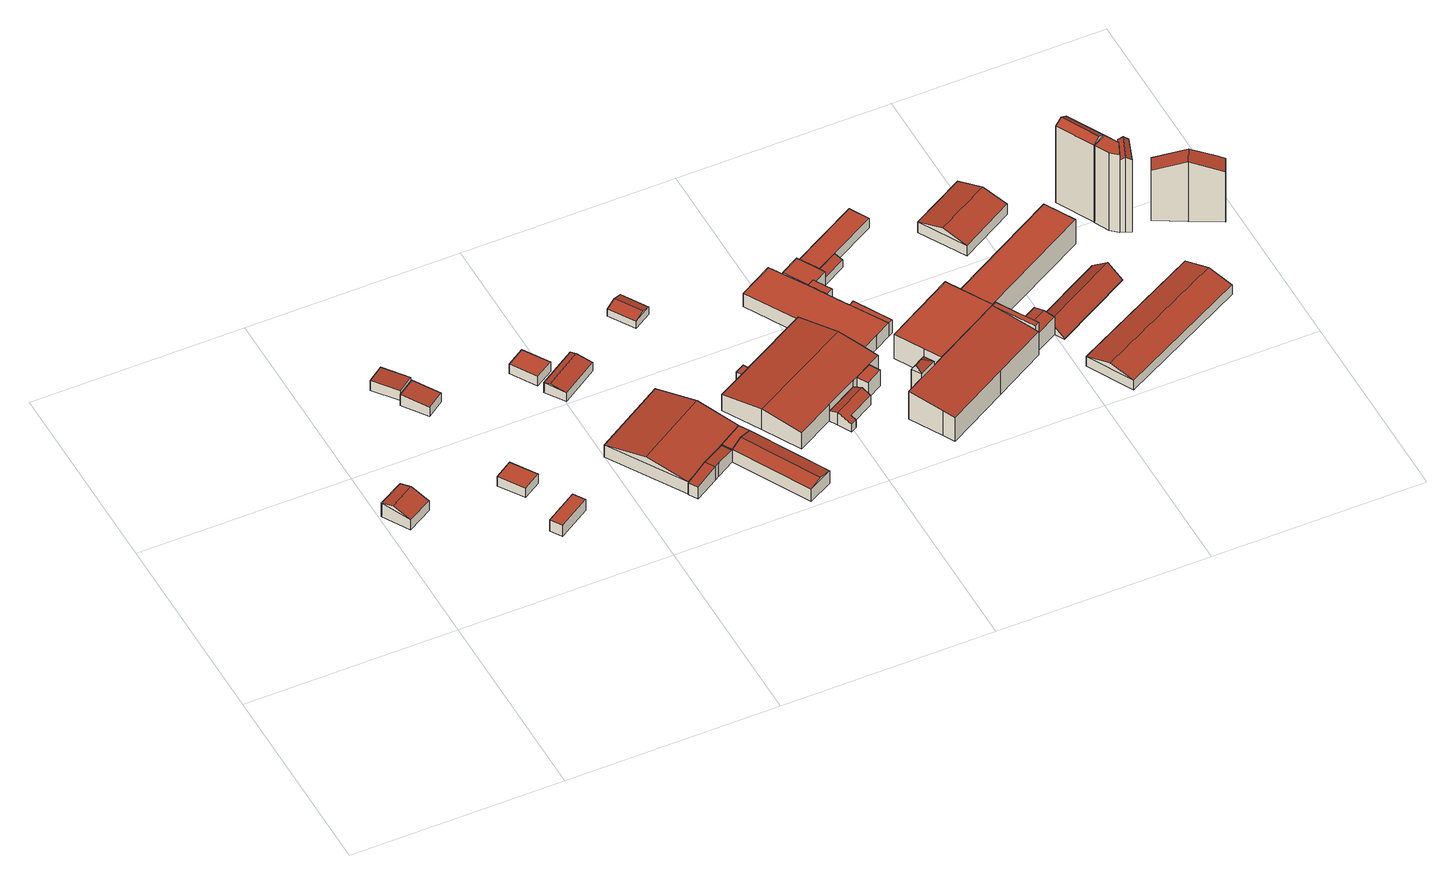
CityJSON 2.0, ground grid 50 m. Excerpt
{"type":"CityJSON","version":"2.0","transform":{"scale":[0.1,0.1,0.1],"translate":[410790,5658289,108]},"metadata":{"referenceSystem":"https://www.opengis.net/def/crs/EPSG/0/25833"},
"CityObjects":{
"building1":{"type":"Building","attributes":{"Dachtyp_tdc":"tdcGableRoof","Gemeindeschluessel":14612000,"Dachneigung":21.42,"QualitaetDacherkennung":68,"Geometrietyp2DReferenz":"3000","measuredHeight":4.46,"function":"31001_9998","roofType":"3100"},"geometry":[{"type":"Solid","lod":"2","boundaries":[[[[0,1,2,3]],[[1,4,5,2]],[[4,6,7,5]],[[6,0,3,7]],[[4,1,8]],[[0,6,9]],[[1,0,9,8]],[[6,4,8,9]],[[3,2,5,7]]]],"semantics":{"surfaces":[{"type":"WallSurface"},{"type":"RoofSurface"},{"type":"GroundSurface"}],"values":[[0,0,0,0,0,0,1,1,2]]}}]},
"building2":{"type":"Building","attributes":{"Gemeindeschluessel":14612000,"Dachtyp_tdc":"tdcPolyFlatRoof","Dachneigung":4.39,"QualitaetDacherkennung":67,"Geometrietyp2DReferenz":"3000","measuredHeight":2.83,"function":"31001_9998","roofType":"2100"},"geometry":[{"type":"Solid","lod":"2","boundaries":[[[[10,11,12,13]],[[11,14,15,12]],[[14,16,17,15]],[[16,10,13,17]],[[16,14,11,10]],[[13,12,15,17]]]],"semantics":{"surfaces":[{"type":"WallSurface"},{"type":"RoofSurface"},{"type":"GroundSurface"}],"values":[[0,0,0,0,1,2]]}}]},
"building3":{"type":"Building","attributes":{"Dachtyp_tdc":"tdcPolyFlatRoof","Gemeindeschluessel":14612000,"Dachneigung":0,"QualitaetDacherkennung":80,"Geometrietyp2DReferenz":"3000","measuredHeight":2.68,"function":"31001_9998","roofType":"1000"},"geometry":[{"type":"Solid","lod":"2","boundaries":[[[[18,19,20,21]],[[19,22,23,20]],[[22,24,25,23]],[[24,18,21,25]],[[24,22,19,18]],[[21,20,23,25]]]],"semantics":{"surfaces":[{"type":"WallSurface"},{"type":"RoofSurface"},{"type":"GroundSurface"}],"values":[[0,0,0,0,1,2]]}}]},
"building4":{"type":"Building","attributes":{"Dachtyp_tdc":"tdcPolyFlatRoof","Gemeindeschluessel":14612000,"Dachneigung":0,"QualitaetDacherkennung":64,"Geometrietyp2DReferenz":"3000","measuredHeight":3.14,"function":"31001_9998","roofType":"1000"},"geometry":[{"type":"Solid","lod":"2","boundaries":[[[[26,27,28,29]],[[27,30,31,28]],[[30,32,33,31]],[[32,26,29,33]],[[32,30,27,26]],[[29,28,31,33]]]],"semantics":{"surfaces":[{"type":"WallSurface"},{"type":"RoofSurface"},{"type":"GroundSurface"}],"values":[[0,0,0,0,1,2]]}}]},
"building5":{"type":"Building","attributes":{"Dachtyp_tdc":"tdcPolyFlatRoof","Gemeindeschluessel":14612000,"Dachneigung":4.25,"QualitaetDacherkennung":68,"Geometrietyp2DReferenz":"3000","measuredHeight":3.08,"function":"31001_9998","roofType":"2100"},"geometry":[{"type":"Solid","lod":"2","boundaries":[[[[34,35,36,37]],[[35,38,39,36]],[[38,40,41,39]],[[40,34,37,41]],[[40,38,35,34]],[[37,36,39,41]]]],"semantics":{"surfaces":[{"type":"WallSurface"},{"type":"RoofSurface"},{"type":"GroundSurface"}],"values":[[0,0,0,0,1,2]]}}]},
"building6":{"type":"Building","attributes":{"Dachtyp_tdc":"tdcPolyFlatRoof","Gemeindeschluessel":14612000,"Dachneigung":0,"QualitaetDacherkennung":83,"Geometrietyp2DReferenz":"3000","measuredHeight":2.75,"function":"31001_9998","roofType":"1000"},"geometry":[{"type":"Solid","lod":"2","boundaries":[[[[42,43,44,45]],[[43,46,47,44]],[[46,48,49,47]],[[48,42,45,49]],[[48,46,43,42]],[[45,44,47,49]]]],"semantics":{"surfaces":[{"type":"WallSurface"},{"type":"RoofSurface"},{"type":"GroundSurface"}],"values":[[0,0,0,0,1,2]]}}]},
"building7":{"type":"Building","attributes":{"Dachtyp_tdc":"tdcGableRoof","Gemeindeschluessel":14612000,"Dachneigung":10.16,"QualitaetDacherkennung":65,"Geometrietyp2DReferenz":"3000","measuredHeight":3.21,"function":"31001_9998","roofType":"3100"},"geometry":[{"type":"Solid","lod":"2","boundaries":[[[[50,51,52,53]],[[51,54,55,52]],[[54,56,57,55]],[[56,50,53,57]],[[54,51,58]],[[50,56,59]],[[51,50,59,58]],[[56,54,58,59]],[[53,52,55,57]]]],"semantics":{"surfaces":[{"type":"WallSurface"},{"type":"RoofSurface"},{"type":"GroundSurface"}],"values":[[0,0,0,0,0,0,1,1,2]]}}]},
"building8":{"type":"Building","attributes":{"Gemeindeschluessel":14612000,"Dachneigung":84.76,"Dachorientierung":-30.55,"MittlereTraufHoehe":112.85,"QualitaetDacherkennung":71,"ObjektHoehe":4.01,"BodenHoehe":109.2,"Geometrietyp2DReferenz":"3000","AbsoluteHoehe":113.22,"Dachflaeche":34.8,"measuredHeight":4.01,"function":"31001_9998","roofType":"3100","storeysAboveGround":1},"geometry":[{"type":"MultiSurface","lod":"2","boundaries":[[[60,61,62,63]],[[61,64,65,62]],[[64,66,67,65]],[[66,68,69,67]],[[68,70,71,69]],[[70,72,73,71]],[[72,60,63,73]],[[66,64,61,60]],[[60,72,70,68,66]],[[63,62,65,67,69,71,73]]],"semantics":{"surfaces":[{"type":"WallSurface"},{"type":"RoofSurface"},{"type":"GroundSurface"}],"values":[0,0,0,0,0,0,0,1,1,2]}}]},
"building9":{"type":"Building","attributes":{"Gemeindeschluessel":14612000,"Dachneigung":79.47,"Dachorientierung":58.63,"MittlereTraufHoehe":112.81,"QualitaetDacherkennung":98,"ObjektHoehe":5.44,"BodenHoehe":109.29,"Geometrietyp2DReferenz":"3000","AbsoluteHoehe":114.72,"Dachflaeche":415.27,"measuredHeight":5.44,"function":"31001_9998","roofType":"3100","storeysAboveGround":2},"children":["building9-1"],"geometry":[{"type":"MultiSurface","lod":"2","boundaries":[[[74,75,76,77]],[[75,78,79,76]],[[78,80,81,79]],[[75,74,82]],[[80,78,83]],[[74,84,80,83,82]],[[78,75,82,83]],[[81,85,77,76,79]],[[77,85,84,74]],[[85,81,80,84]]],"semantics":{"surfaces":[{"type":"WallSurface"},{"type":"RoofSurface"},{"type":"GroundSurface"},{"type":"ClosureSurface","isClosure":"1","QuelleClosure":"LoD2WallSurface"}],"values":[0,0,0,0,0,1,1,2,0,3]}}]},
"building9-1":{"type":"BuildingPart","attributes":{"Dachneigung":90,"Dachorientierung":0,"MittlereTraufHoehe":112.83,"QualitaetDacherkennung":99,"BodenHoehe":109.29,"ObjektTeilHoehe":3.54,"Geometrietyp2DReferenz":"3000","AbsoluteHoehe":112.83,"Dachflaeche":17.59,"measuredHeight":3.54,"roofType":"1000","storeysAboveGround":1},"parents":["building9"],"geometry":[{"type":"MultiSurface","lod":"2","boundaries":[[[86,87,81,80]],[[86,88,89,87]],[[88,84,85,89]],[[84,88,86,80]],[[81,87,89,85]],[[81,85,84,80]]],"semantics":{"surfaces":[{"type":"WallSurface"},{"type":"RoofSurface"},{"type":"GroundSurface"},{"type":"ClosureSurface","isClosure":"1","QuelleClosure":"LoD2WallSurface"}],"values":[0,0,0,1,2,3]}}]},
"building10":{"type":"Building","attributes":{"Gemeindeschluessel":14612000,"Dachneigung":75.89,"Dachorientierung":-27.87,"MittlereTraufHoehe":112.79,"QualitaetDacherkennung":98,"ObjektHoehe":4.41,"BodenHoehe":109.22,"Geometrietyp2DReferenz":"3000","AbsoluteHoehe":113.63,"Dachflaeche":141.46,"measuredHeight":4.41,"function":"31001_9998","roofType":"3100","storeysAboveGround":1},"geometry":[{"type":"MultiSurface","lod":"2","boundaries":[[[86,90,91,92]],[[90,93,94,91]],[[93,88,71,94]],[[88,86,92,71]],[[93,90,95]],[[86,88,96]],[[90,86,96,95]],[[88,93,95,96]],[[92,91,94,71]]],"semantics":{"surfaces":[{"type":"WallSurface"},{"type":"RoofSurface"},{"type":"GroundSurface"}],"values":[0,0,0,0,0,0,1,1,2]}}]},
"building11":{"type":"Building","attributes":{"Dachtyp_tdc":"tdcGableRoof","Gemeindeschluessel":14612000,"Dachneigung":16.04,"QualitaetDacherkennung":83,"Geometrietyp2DReferenz":"3000","measuredHeight":2.86,"function":"31001_9998","roofType":"3100"},"geometry":[{"type":"Solid","lod":"2","boundaries":[[[[97,98,99,100]],[[98,101,102,99]],[[101,103,104,102]],[[103,97,100,104]],[[101,98,105]],[[97,103,106]],[[98,97,106,105]],[[103,101,105,106]],[[100,99,102,104]]]],"semantics":{"surfaces":[{"type":"WallSurface"},{"type":"RoofSurface"},{"type":"GroundSurface"}],"values":[[0,0,0,0,0,0,1,1,2]]}}]},
"building12":{"type":"Building","attributes":{"Gemeindeschluessel":14612000,"Dachneigung":90,"Dachorientierung":0,"MittlereTraufHoehe":112.64,"QualitaetDacherkennung":89,"ObjektHoehe":2.73,"BodenHoehe":109.91,"Geometrietyp2DReferenz":"3000","AbsoluteHoehe":112.64,"Dachflaeche":5.22,"measuredHeight":2.73,"function":"31001_9998","roofType":"1000","storeysAboveGround":1},"geometry":[{"type":"MultiSurface","lod":"2","boundaries":[[[107,108,109,110]],[[108,111,112,109]],[[111,113,114,112]],[[113,107,110,114]],[[113,111,108,107]],[[110,109,112,114]]],"semantics":{"surfaces":[{"type":"WallSurface"},{"type":"RoofSurface"},{"type":"GroundSurface"}],"values":[0,0,0,0,1,2]}}]},
"building13":{"type":"Building","attributes":{"Gemeindeschluessel":14612000,"Dachneigung":81.85,"Dachorientierung":60.87,"MittlereTraufHoehe":114.3,"QualitaetDacherkennung":86,"ObjektHoehe":6.07,"BodenHoehe":109.47,"Geometrietyp2DReferenz":"3000","AbsoluteHoehe":115.54,"Dachflaeche":571.09,"measuredHeight":6.07,"function":"31001_9998","roofType":"3100","storeysAboveGround":2},"children":["building13-1","building13-2"],"geometry":[{"type":"MultiSurface","lod":"2","boundaries":[[[115,116,117,118]],[[116,119,120,117]],[[119,121,122,120]],[[121,123,124,122]],[[123,125,126,124]],[[125,127,128,126]],[[127,129,130,128]],[[129,131,132,130]],[[131,133,134,132]],[[133,135,136,134]],[[137,138,139,140]],[[138,141,139]],[[142,115,118,143,144]],[[129,127,125,123,121,119]],[[119,116,115,142,138,137,135,133,131,129]],[[118,117,120,122,124,126,128,130,132,134,136,140,139,143]],[[135,137,140,136]],[[144,141,138,142]],[[144,143,139,141]]],"semantics":{"surfaces":[{"type":"WallSurface"},{"type":"RoofSurface"},{"type":"GroundSurface"},{"type":"ClosureSurface","isClosure":"1","QuelleClosure":"LoD2WallSurface"}],"values":[0,0,0,0,0,0,0,0,0,0,0,0,0,1,1,2,3,0,3]}}]},
"building13-1":{"type":"BuildingPart","attributes":{"Dachneigung":90,"Dachorientierung":0,"MittlereTraufHoehe":114.1,"QualitaetDacherkennung":50,"BodenHoehe":109.47,"ObjektTeilHoehe":4.63,"Geometrietyp2DReferenz":"3000","AbsoluteHoehe":114.1,"Dachflaeche":13.24,"measuredHeight":4.63,"roofType":"1000","storeysAboveGround":2},"parents":["building13"],"geometry":[{"type":"MultiSurface","lod":"2","boundaries":[[[145,137,140,146]],[[135,147,148,136]],[[147,145,146,148]],[[147,135,137,145]],[[146,140,136,148]],[[137,135,136,140]]],"semantics":{"surfaces":[{"type":"WallSurface"},{"type":"RoofSurface"},{"type":"GroundSurface"},{"type":"ClosureSurface","isClosure":"1","QuelleClosure":"LoD2WallSurface"}],"values":[0,0,0,1,2,3]}}]},
"building13-2":{"type":"BuildingPart","attributes":{"Dachneigung":67.12,"Dachorientierung":60.88,"MittlereTraufHoehe":112.37,"QualitaetDacherkennung":26,"BodenHoehe":109.47,"ObjektTeilHoehe":3.75,"Geometrietyp2DReferenz":"3000","AbsoluteHoehe":113.22,"Dachflaeche":44.62,"measuredHeight":3.75,"roofType":"3100","storeysAboveGround":1},"parents":["building13"],"geometry":[{"type":"MultiSurface","lod":"2","boundaries":[[[149,150,151,152]],[[150,153,154,151]],[[153,155,156,154]],[[155,157,118,156]],[[157,144,143,118]],[[141,158,159,139]],[[158,160,161,159]],[[160,149,152,161]],[[158,141,144,157,155]],[[155,153,150,149,160,158]],[[152,151,154,156,118,143,139,159,161]],[[139,143,144,141]]],"semantics":{"surfaces":[{"type":"WallSurface"},{"type":"RoofSurface"},{"type":"GroundSurface"},{"type":"ClosureSurface","isClosure":"1","QuelleClosure":"LoD2WallSurface"}],"values":[0,0,0,0,0,0,0,0,1,1,2,3]}}]},
"building14":{"type":"Building","attributes":{"Gemeindeschluessel":14612000,"Dachneigung":90,"Dachorientierung":0,"MittlereTraufHoehe":113.29,"QualitaetDacherkennung":95,"ObjektHoehe":3.85,"BodenHoehe":109.43,"Geometrietyp2DReferenz":"3000","AbsoluteHoehe":113.29,"Dachflaeche":287.77,"measuredHeight":3.85,"function":"31001_9998","roofType":"1000","storeysAboveGround":1},"children":["building14-1"],"geometry":[{"type":"MultiSurface","lod":"2","boundaries":[[[162,163,164,165]],[[163,166,167,164]],[[166,168,169,167]],[[168,170,171,169]],[[170,172,173,171]],[[172,174,175,173]],[[176,177,178,179]],[[177,162,165,178]],[[177,176,174,172,170,168,166,163,162]],[[165,164,167,169,171,173,175,179,178]],[[174,176,179,175]]],"semantics":{"surfaces":[{"type":"WallSurface"},{"type":"RoofSurface"},{"type":"GroundSurface"},{"type":"ClosureSurface","isClosure":"1","QuelleClosure":"LoD2WallSurface"}],"values":[0,0,0,0,0,0,0,0,1,2,3]}}]},
"building14-1":{"type":"BuildingPart","attributes":{"Dachneigung":90,"Dachorientierung":0,"MittlereTraufHoehe":113.29,"QualitaetDacherkennung":100,"BodenHoehe":109.43,"ObjektTeilHoehe":3.85,"Geometrietyp2DReferenz":"3000","AbsoluteHoehe":113.29,"Dachflaeche":13.27,"measuredHeight":3.85,"roofType":"1000","storeysAboveGround":1},"parents":["building14"],"geometry":[{"type":"MultiSurface","lod":"2","boundaries":[[[174,180,181,175]],[[180,182,183,181]],[[182,176,179,183]],[[176,182,180,174]],[[175,181,183,179]],[[176,174,175,179]]],"semantics":{"surfaces":[{"type":"WallSurface"},{"type":"RoofSurface"},{"type":"GroundSurface"},{"type":"ClosureSurface","isClosure":"1","QuelleClosure":"LoD2WallSurface"}],"values":[0,0,0,1,2,3]}}]},
"building15":{"type":"Building","attributes":{"Gemeindeschluessel":14612000,"Dachneigung":35.12,"Dachorientierung":-119.36,"MittlereTraufHoehe":118.61,"QualitaetDacherkennung":39,"ObjektHoehe":10.83,"BodenHoehe":109.62,"Geometrietyp2DReferenz":"3000","AbsoluteHoehe":120.45,"Dachflaeche":19.05,"measuredHeight":10.83,"function":"31001_9998","roofType":"5000","storeysAboveGround":4},"geometry":[{"type":"MultiSurface","lod":"2","boundaries":[[[184,185,186,187]],[[185,188,189,186]],[[188,190,191,189]],[[190,184,187,191]],[[188,185,192]],[[184,190,193]],[[185,184,193,192]],[[190,188,192,193]],[[187,186,189,191]]],"semantics":{"surfaces":[{"type":"WallSurface"},{"type":"RoofSurface"},{"type":"GroundSurface"}],"values":[0,0,0,0,1,0,1,1,2]}}]},
"building16":{"type":"Building","attributes":{"Gemeindeschluessel":14612000,"Dachneigung":90,"Dachorientierung":0,"MittlereTraufHoehe":112.68,"QualitaetDacherkennung":100,"ObjektHoehe":3,"BodenHoehe":109.68,"Geometrietyp2DReferenz":"3000","AbsoluteHoehe":112.68,"Dachflaeche":19.23,"measuredHeight":3,"function":"31001_9998","roofType":"1000","storeysAboveGround":1},"geometry":[{"type":"MultiSurface","lod":"2","boundaries":[[[194,195,196,197]],[[195,198,199,196]],[[198,200,201,199]],[[200,202,203,201]],[[202,194,197,203]],[[202,200,198,195,194]],[[197,196,199,201,203]]],"semantics":{"surfaces":[{"type":"WallSurface"},{"type":"RoofSurface"},{"type":"GroundSurface"}],"values":[0,0,0,0,0,1,2]}}]},
"building17":{"type":"Building","attributes":{"Gemeindeschluessel":14612000,"Dachorientierung":0,"MittlereTraufHoehe":113.43,"ObjektHoehe":3.89,"BodenHoehe":109.54,"Geometrietyp2DReferenz":"3000","BezugspunktDach":"2000","AbsoluteHoehe":113.43,"Dachflaeche":8.33,"measuredHeight":3.89,"function":"31001_9998","storeysAboveGround":1},"geometry":[{"type":"MultiSurface","lod":"2","boundaries":[[[204,205,206,207,208]],[[208,207,209,210]],[[207,206,211,209]],[[206,205,212,211]],[[205,204,213,212]],[[204,208,210,213]],[[210,209,211,212,213]]],"semantics":{"surfaces":[{"type":"RoofSurface"},{"type":"WallSurface"},{"type":"GroundSurface"}],"values":[0,1,1,1,1,1,2]}}]},
"building18":{"type":"Building","attributes":{"Gemeindeschluessel":14612000,"Dachneigung":90,"Dachorientierung":0,"MittlereTraufHoehe":113.43,"QualitaetDacherkennung":92,"ObjektHoehe":3.88,"BodenHoehe":109.54,"Geometrietyp2DReferenz":"3000","AbsoluteHoehe":113.43,"Dachflaeche":36.39,"measuredHeight":3.88,"function":"31001_9998","roofType":"1000","storeysAboveGround":1},"geometry":[{"type":"MultiSurface","lod":"2","boundaries":[[[214,215,216,217]],[[215,218,219,216]],[[218,206,211,219]],[[206,207,209,211]],[[207,208,210,209]],[[208,220,221,210]],[[220,214,217,221]],[[220,208,207,206,218,215,214]],[[217,216,219,211,209,210,221]]],"semantics":{"surfaces":[{"type":"WallSurface"},{"type":"RoofSurface"},{"type":"GroundSurface"}],"values":[0,0,0,0,0,0,0,1,2]}}]},
"building19":{"type":"Building","attributes":{"Gemeindeschluessel":14612000,"Dachneigung":71.19,"Dachorientierung":0,"MittlereTraufHoehe":112.04,"QualitaetDacherkennung":97,"ObjektHoehe":2.88,"BodenHoehe":109.52,"Geometrietyp2DReferenz":"3000","AbsoluteHoehe":112.4,"Dachflaeche":14.19,"measuredHeight":2.88,"function":"31001_9998","roofType":"2100","storeysAboveGround":1},"geometry":[{"type":"MultiSurface","lod":"2","boundaries":[[[222,223,216,219]],[[223,224,225,216]],[[224,226,227,225]],[[226,222,219,227]],[[226,224,223,222]],[[219,216,225,227]]],"semantics":{"surfaces":[{"type":"WallSurface"},{"type":"RoofSurface"},{"type":"GroundSurface"}],"values":[0,0,0,0,1,2]}}]},
"building20":{"type":"Building","attributes":{"Gemeindeschluessel":14612000,"Dachneigung":83.67,"Dachorientierung":0,"MittlereTraufHoehe":116.95,"QualitaetDacherkennung":62,"ObjektHoehe":8.12,"BodenHoehe":109.38,"Geometrietyp2DReferenz":"3000","AbsoluteHoehe":117.5,"Dachflaeche":364.92,"measuredHeight":8.12,"function":"31001_9998","roofType":"2100","storeysAboveGround":3},"children":["building20-1","building20-2"],"geometry":[{"type":"MultiSurface","lod":"2","boundaries":[[[228,229,230,231]],[[229,232,233,230]],[[232,234,235,233]],[[234,236,237,235]],[[236,238,239,237]],[[238,240,241,239]],[[240,242,243,241]],[[242,244,245,243]],[[246,247,248,249]],[[247,228,231,248]],[[247,246,244,242,240,238,236,234,232,229,228]],[[231,230,233,235,237,239,241,243,245,249,248]],[[246,249,245,244]]],"semantics":{"surfaces":[{"type":"WallSurface"},{"type":"RoofSurface"},{"type":"GroundSurface"},{"type":"ClosureSurface","isClosure":"1","QuelleClosure":"LoD2WallSurface"}],"values":[0,0,0,0,0,0,0,0,0,0,1,2,3]}}]},
"building20-1":{"type":"BuildingPart","attributes":{"Dachneigung":90,"Dachorientierung":0,"MittlereTraufHoehe":117.5,"QualitaetDacherkennung":96,"BodenHoehe":109.38,"ObjektTeilHoehe":8.12,"Geometrietyp2DReferenz":"3000","AbsoluteHoehe":117.5,"Dachflaeche":12.71,"measuredHeight":8.12,"roofType":"1000","storeysAboveGround":3},"parents":["building20"],"geometry":[{"type":"MultiSurface","lod":"2","boundaries":[[[244,250,251,245]],[[250,252,253,251]],[[252,254,253]],[[255,256,246,249,257,258]],[[256,255,252,250,244]],[[245,251,253,259,257,249]],[[258,260,254,252,255]],[[258,257,259,260]],[[259,253,254,260]],[[244,246,256]],[[244,245,249,246]]],"semantics":{"surfaces":[{"type":"WallSurface"},{"type":"RoofSurface"},{"type":"GroundSurface"},{"type":"ClosureSurface","isClosure":"1","QuelleClosure":"LoD2WallSurface"}],"values":[0,0,0,0,1,2,0,3,3,0,3]}}]},
"building20-2":{"type":"BuildingPart","attributes":{"Dachneigung":75.77,"Dachorientierung":-118.98,"MittlereTraufHoehe":114.58,"QualitaetDacherkennung":100,"BodenHoehe":109.38,"ObjektTeilHoehe":5.66,"Geometrietyp2DReferenz":"3000","AbsoluteHoehe":115.04,"Dachflaeche":30.92,"measuredHeight":5.66,"roofType":"3100","storeysAboveGround":2},"parents":["building20"],"geometry":[{"type":"MultiSurface","lod":"2","boundaries":[[[254,261,262,253]],[[261,263,264,262]],[[263,265,266,264]],[[265,258,257,266]],[[260,258,265,263]],[[263,261,254,260]],[[257,259,253,262,264,266]],[[259,257,258,260]],[[259,260,254,253]]],"semantics":{"surfaces":[{"type":"WallSurface"},{"type":"RoofSurface"},{"type":"GroundSurface"},{"type":"ClosureSurface","isClosure":"1","QuelleClosure":"LoD2WallSurface"}],"values":[0,0,0,0,1,1,2,3,3]}}]},
"building21":{"type":"Building","attributes":{"Gemeindeschluessel":14612000,"Dachneigung":90,"Dachorientierung":0,"MittlereTraufHoehe":116.41,"QualitaetDacherkennung":91,"ObjektHoehe":6.99,"BodenHoehe":109.42,"Geometrietyp2DReferenz":"3000","AbsoluteHoehe":116.41,"Dachflaeche":239.99,"measuredHeight":6.99,"function":"31001_9998","roofType":"1000","storeysAboveGround":2},"geometry":[{"type":"MultiSurface","lod":"2","boundaries":[[[267,268,269,270]],[[268,271,272,269]],[[271,273,251,272]],[[273,274,243,251]],[[274,275,241,243]],[[275,276,277,241]],[[276,278,279,277]],[[278,267,270,279]],[[278,276,275,274,273,271,268,267]],[[270,269,272,251,243,241,277,279]]],"semantics":{"surfaces":[{"type":"WallSurface"},{"type":"RoofSurface"},{"type":"GroundSurface"}],"values":[0,0,0,0,0,0,0,0,1,2]}}]},
"building22":{"type":"Building","attributes":{"Gemeindeschluessel":14612000,"Dachneigung":90,"Dachorientierung":0,"MittlereTraufHoehe":112.37,"QualitaetDacherkennung":92,"ObjektHoehe":2.8,"BodenHoehe":109.57,"Geometrietyp2DReferenz":"3000","AbsoluteHoehe":112.37,"Dachflaeche":96,"measuredHeight":2.8,"function":"31001_9998","roofType":"1000","storeysAboveGround":1},"geometry":[{"type":"MultiSurface","lod":"2","boundaries":[[[280,281,282,283]],[[281,284,285,282]],[[284,224,286,285]],[[224,223,287,286]],[[223,280,283,287]],[[223,224,284,281,280]],[[283,282,285,286,287]]],"semantics":{"surfaces":[{"type":"WallSurface"},{"type":"RoofSurface"},{"type":"GroundSurface"}],"values":[0,0,0,0,0,1,2]}}]},
"building23":{"type":"Building","attributes":{"Gemeindeschluessel":14612000,"Dachneigung":90,"Dachorientierung":0,"MittlereTraufHoehe":116.41,"QualitaetDacherkennung":100,"ObjektHoehe":7.07,"BodenHoehe":109.33,"Geometrietyp2DReferenz":"3000","AbsoluteHoehe":116.41,"Dachflaeche":248.06,"measuredHeight":7.07,"function":"31001_9998","roofType":"1000","storeysAboveGround":2},"geometry":[{"type":"MultiSurface","lod":"2","boundaries":[[[288,289,290,291]],[[289,271,292,290]],[[271,268,293,292]],[[268,288,291,293]],[[268,271,289,288]],[[291,290,292,293]]],"semantics":{"surfaces":[{"type":"WallSurface"},{"type":"RoofSurface"},{"type":"GroundSurface"}],"values":[0,0,0,0,1,2]}}]},
"building24":{"type":"Building","attributes":{"Gemeindeschluessel":14612000,"Dachneigung":75.39,"Dachorientierung":-119.44,"MittlereTraufHoehe":112.63,"QualitaetDacherkennung":100,"ObjektHoehe":4.67,"BodenHoehe":109.59,"Geometrietyp2DReferenz":"3000","AbsoluteHoehe":114.25,"Dachflaeche":190.61,"measuredHeight":4.67,"function":"31001_9998","roofType":"3100","storeysAboveGround":2},"geometry":[{"type":"MultiSurface","lod":"2","boundaries":[[[294,295,296,297]],[[295,298,299,296]],[[298,300,301,299]],[[300,294,297,301]],[[298,295,302]],[[294,300,303]],[[295,294,303,302]],[[300,298,302,303]],[[297,296,299,301]]],"semantics":{"surfaces":[{"type":"WallSurface"},{"type":"RoofSurface"},{"type":"GroundSurface"}],"values":[0,0,0,0,0,0,1,1,2]}}]},
"building25":{"type":"Building","attributes":{"Gemeindeschluessel":14612000,"Dachneigung":52.56,"Dachorientierung":-118.98,"MittlereTraufHoehe":110.66,"QualitaetDacherkennung":64,"ObjektHoehe":3.19,"BodenHoehe":109.29,"Geometrietyp2DReferenz":"3000","AbsoluteHoehe":112.48,"Dachflaeche":205.79,"measuredHeight":3.19,"function":"31001_9998","roofType":"3100","storeysAboveGround":1},"geometry":[{"type":"MultiSurface","lod":"2","boundaries":[[[304,305,306,307]],[[305,308,309,306]],[[308,310,311,309]],[[310,312,313,311]],[[312,314,315,313]],[[314,316,317,315]],[[316,304,307,317]],[[305,304,316,314,312]],[[312,310,308,305]],[[307,306,309,311,313,315,317]]],"semantics":{"surfaces":[{"type":"WallSurface"},{"type":"RoofSurface"},{"type":"GroundSurface"}],"values":[0,0,0,0,0,0,0,1,1,2]}}]},
"building26":{"type":"Building","attributes":{"Gemeindeschluessel":14612000,"Dachneigung":75.06,"Dachorientierung":-117.87,"MittlereTraufHoehe":112.52,"QualitaetDacherkennung":63,"ObjektHoehe":4.46,"BodenHoehe":109.68,"Geometrietyp2DReferenz":"3000","AbsoluteHoehe":114.14,"Dachflaeche":441.15,"measuredHeight":4.46,"function":"31001_9998","roofType":"3100","storeysAboveGround":1},"geometry":[{"type":"MultiSurface","lod":"2","boundaries":[[[318,319,320,321]],[[319,322,323,320]],[[322,324,325,323]],[[324,318,321,325]],[[322,319,326]],[[318,324,327]],[[319,318,327,326]],[[324,322,326,327]],[[321,320,323,325]]],"semantics":{"surfaces":[{"type":"WallSurface"},{"type":"RoofSurface"},{"type":"GroundSurface"}],"values":[0,0,0,0,0,0,1,1,2]}}]},
"building27":{"type":"Building","attributes":{"Gemeindeschluessel":14612000,"Dachneigung":58.28,"Dachorientierung":-27.69,"MittlereTraufHoehe":131.49,"QualitaetDacherkennung":43,"ObjektHoehe":23.42,"BodenHoehe":109.18,"Geometrietyp2DReferenz":"3000","AbsoluteHoehe":132.6,"Dachflaeche":41.65,"measuredHeight":23.42,"function":"31001_9998","roofType":"3100","storeysAboveGround":8},"geometry":[{"type":"MultiSurface","lod":"2","boundaries":[[[328,329,330,331]],[[329,332,333,330]],[[332,334,335,333]],[[334,328,331,335]],[[332,329,336]],[[328,334,337]],[[329,328,337,336]],[[334,332,336,337]],[[331,330,333,335]]],"semantics":{"surfaces":[{"type":"WallSurface"},{"type":"RoofSurface"},{"type":"GroundSurface"}],"values":[0,0,0,0,0,0,1,1,2]}}]},
"building28":{"type":"Building","attributes":{"Gemeindeschluessel":14612000,"Dachneigung":90,"Dachorientierung":0,"MittlereTraufHoehe":131.49,"QualitaetDacherkennung":27,"ObjektHoehe":22.49,"BodenHoehe":109,"Geometrietyp2DReferenz":"3000","AbsoluteHoehe":131.49,"Dachflaeche":17.76,"measuredHeight":22.49,"function":"31001_9998","roofType":"1000","storeysAboveGround":7},"geometry":[{"type":"MultiSurface","lod":"2","boundaries":[[[329,338,339,340]],[[338,341,342,339]],[[341,343,344,342]],[[343,332,345,344]],[[332,329,340,345]],[[332,343,341,338,329]],[[340,339,342,344,345]]],"semantics":{"surfaces":[{"type":"WallSurface"},{"type":"RoofSurface"},{"type":"GroundSurface"}],"values":[0,0,0,0,0,1,2]}}]},
"building29":{"type":"Building","attributes":{"Gemeindeschluessel":14612000,"Dachneigung":55.6,"Dachorientierung":21.49,"MittlereTraufHoehe":130.09,"QualitaetDacherkennung":61,"ObjektHoehe":21.71,"BodenHoehe":108.98,"Geometrietyp2DReferenz":"3000","AbsoluteHoehe":130.69,"Dachflaeche":18.66,"measuredHeight":21.71,"function":"31001_9998","roofType":"3100","storeysAboveGround":7},"geometry":[{"type":"MultiSurface","lod":"2","boundaries":[[[346,347,348,349]],[[347,350,342,348]],[[350,351,339,342]],[[351,352,353,339]],[[352,354,355,353]],[[354,356,357,355]],[[356,346,349,357]],[[354,352,351,350,347]],[[347,346,356,354]],[[349,348,342,339,353,355,357]]],"semantics":{"surfaces":[{"type":"WallSurface"},{"type":"RoofSurface"},{"type":"GroundSurface"}],"values":[0,0,0,0,0,0,0,1,1,2]}}]},
"building30":{"type":"Building","attributes":{"Gemeindeschluessel":14612000,"Dachneigung":70.82,"Dachorientierung":26.83,"MittlereTraufHoehe":124.84,"QualitaetDacherkennung":15,"ObjektHoehe":17.24,"BodenHoehe":109.44,"Geometrietyp2DReferenz":"3000","AbsoluteHoehe":126.68,"Dachflaeche":64.66,"measuredHeight":17.24,"function":"31001_9998","roofType":"3100","storeysAboveGround":6},"geometry":[{"type":"MultiSurface","lod":"2","boundaries":[[[358,359,360,361]],[[359,362,363,360]],[[362,364,365,363]],[[364,366,367,365]],[[366,368,369,367]],[[368,370,371,369]],[[370,358,361,371]],[[364,362,359,358]],[[358,370,368,366,364]],[[361,360,363,365,367,369,371]]],"semantics":{"surfaces":[{"type":"WallSurface"},{"type":"RoofSurface"},{"type":"GroundSurface"}],"values":[0,0,0,0,0,0,0,1,1,2]}}]}
},
"vertices":[
[6,371,50],[67,406,50],[67,406,11],[6,371,11],[103,343,39],[103,343,11],[43,309,39],[43,309,11],[81,382,56],[21,347,56],
[226,678,51],[187,647,55],[187,647,27],[226,678,27],[144,703,55],[144,703,27],[183,733,51],[183,733,27],
[300,288,38],[262,346,38],[262,346,11],[300,288,11],[304,373,38],[304,373,11],[342,315,38],[342,315,11],
[317,150,44],[300,177,44],[300,177,12],[317,150,12],[377,225,44],[377,225,12],[394,198,44],[394,198,12],
[221,580,51],[181,637,56],[181,637,25],[221,580,25],[222,665,56],[222,665,25],[262,608,51],[262,608,25],
[428,624,49],[470,651,49],[470,651,21],[428,624,21],[508,591,49],[508,591,21],[465,565,49],[465,565,21],
[471,549,42],[560,606,42],[560,606,14],[471,549,14],[590,560,39],[590,560,14],[501,503,39],[501,503,14],[568,593,46],[479,536,46],
[675,158,52],[619,124,46],[619,124,12],[675,158,12],[606,146,46],[606,146,12],[662,181,52],[662,181,12],[718,215,46],[718,215,12],[731,192,46],[731,192,12],[687,165,51],[687,165,12],
[606,146,48],[499,322,48],[499,322,13],[606,146,13],[668,425,48],[668,425,13],[775,250,48],[775,250,13],[552,234,67],[722,337,67],[718,215,48],[718,215,13],
[789,227,48],[789,227,13],[731,192,48],[731,192,13],
[885,45,48],[885,45,12],[789,227,12],[826,13,48],[826,13,12],[856,29,56],[760,210,56],
[727,634,34],[690,694,34],[690,694,13],[727,634,13],[733,720,35],[733,720,13],[769,660,35],[769,660,13],[713,708,42],[750,648,42],
[864,408,46],[874,389,46],[874,389,19],[864,408,19],[853,377,46],[853,377,19],[842,396,46],[842,396,19],
[965,209,61],[876,160,61],[876,160,15],[965,209,15],[827,248,75],[827,248,15],[778,336,61],[778,336,15],[853,377,61],[853,377,15],[874,389,61],[874,389,15],[1023,472,61],[1023,472,15],[1072,384,75],[1072,384,15],[1102,331,67],[1102,331,15],[1121,296,61],[1121,296,15],[1092,280,61],[1092,280,15],[1052,257,61],[1042,252,61],[1042,252,15],[1052,257,15],[1042,252,43],[964,209,61],[964,209,15],[964,209,43],
[1066,232,61],[1066,232,15],[1106,255,61],[1106,255,15],
[1000,178,43],[1006,167,37],[1006,167,15],[1000,178,15],[992,159,37],[992,159,15],[975,190,52],[975,190,15],[965,209,43],[1053,233,52],[1053,233,15],[1063,213,43],[1063,213,15],
[1102,331,53],[1023,472,53],[1023,472,14],[1102,331,14],[955,593,53],[955,593,14],[1036,638,53],[1036,638,14],[1087,554,53],[1087,554,14],[1110,513,53],[1110,513,14],[1138,464,53],[1138,464,14],[1187,379,53],[1148,357,53],[1148,357,14],[1187,379,14],
[1150,471,53],[1150,471,14],[1198,385,53],[1198,385,14],
[1144,187,106],[1184,210,106],[1184,210,16],[1144,187,16],[1197,187,106],[1197,187,16],[1157,165,106],[1157,165,16],[1168,186,125],[1150,176,125],
[1184,210,47],[1172,231,47],[1172,231,17],[1184,210,17],[1205,250,47],[1205,250,17],[1230,206,47],[1230,206,17],[1197,187,47],[1197,187,17],
[1110,513,54],[1126,521,54],[1106,556,54],[1103,563,54],[1087,554,54],[1103,563,15],[1087,554,15],[1106,556,15],[1126,521,15],[1110,513,15],
[1101,636,54],[1126,592,54],[1126,592,15],[1101,636,15],[1136,573,54],[1136,573,15],[1056,611,54],[1056,611,15],
[1136,573,37],[1126,592,44],[1182,623,44],[1182,623,15],[1192,604,37],[1192,604,15],
[1318,121,82],[1173,39,82],[1173,39,14],[1318,121,14],[1158,66,85],[1158,66,14],[1115,141,95],[1115,141,14],[1157,165,95],[1157,165,14],[1197,187,95],[1197,187,14],[1230,206,95],[1230,206,14],[1246,215,95],[1246,215,14],[1384,293,95],[1384,293,14],[1438,198,83],[1442,191,82],[1442,191,14],[1438,198,14],
[1395,298,95],[1395,298,14],[1423,249,95],[1423,249,14],[1423,249,64],[1448,204,95],[1438,198,95],[1448,204,14],[1448,204,64],[1435,226,14],[1435,226,70],
[1474,277,64],[1474,277,14],[1486,254,70],[1486,254,14],[1499,232,64],[1499,232,14],
[1333,409,84],[1352,375,84],[1352,375,14],[1333,409,14],[1392,305,84],[1392,305,14],[1395,298,84],[1246,215,84],[1230,206,84],[1205,250,84],[1205,250,14],[1168,316,84],[1168,316,14],
[1104,637,44],[1268,729,44],[1268,729,16],[1104,637,16],[1293,684,44],[1293,684,16],[1182,623,16],[1126,592,16],
[1619,525,84],[1658,454,84],[1658,454,13],[1619,525,13],[1392,305,13],[1352,375,13],
[1377,628,46],[1506,700,46],[1506,700,16],[1377,628,16],[1568,593,46],[1568,593,16],[1438,519,46],[1438,519,16],[1537,646,63],[1408,573,63],
[1499,232,35],[1493,243,45],[1493,243,13],[1499,232,13],[1474,277,15],[1474,277,13],[1660,380,15],[1660,380,13],[1679,346,45],[1679,346,13],[1697,313,15],[1697,313,13],[1511,210,15],[1511,210,13],
[1515,116,45],[1825,279,45],[1825,279,17],[1515,116,17],[1881,171,45],[1881,171,17],[1572,8,45],[1572,8,17],[1853,225,61],[1544,62,61],
[1708,600,235],[1754,514,235],[1754,514,12],[1708,600,12],[1722,496,235],[1722,496,12],[1676,584,235],[1676,584,12],[1738,505,246],[1692,592,246],
[1771,482,235],[1771,482,10],[1754,514,10],[1756,447,235],[1756,447,10],[1740,462,235],[1740,462,10],[1722,496,10],
[1780,437,219],[1768,442,227],[1768,442,10],[1780,437,10],[1756,447,219],[1771,482,219],[1780,505,219],[1780,505,10],[1791,501,227],[1791,501,10],[1801,496,219],[1801,496,10],
[1897,409,187],[1829,445,160],[1829,445,14],[1897,409,14],[1846,480,160],[1846,480,14],[1915,444,187],[1915,444,14],[1969,418,166],[1969,418,14],[1984,409,160],[1984,409,14],[1966,373,160],[1966,373,14]
]}
